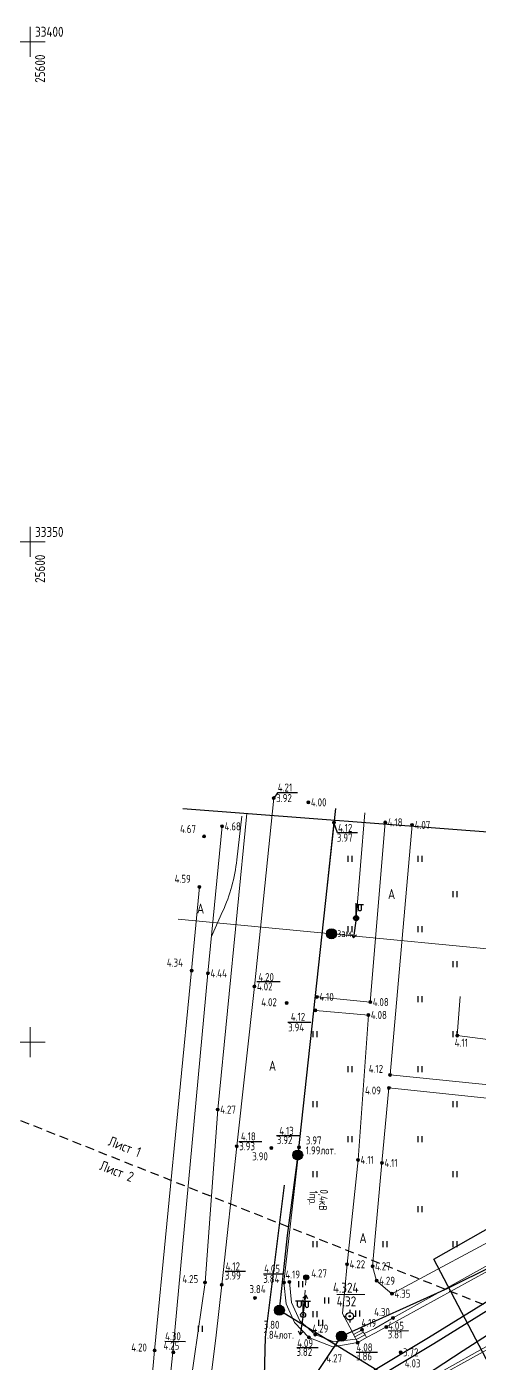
# Model space of a CAD drawing. Header units: metres. Extents: x 24337 to 25822, y 26642 to 34102.
# Drawn here: x 25599.7 to 25644.9, y 33267.9 to 33401.5 of the extents above; entities that cross this region are included whole.
import ezdxf

# ---------------------------------------------------------------- set-up
doc = ezdxf.new("R2010")
doc.units = ezdxf.units.M
for name, pattern in [('AI9-LType1', [1.397000013457404, 0.8889999932712978, -0.5080000201861063]), ('g5_01_5x1_5', [3, 1.5, -1.5]), ('g5_02x1', [3, 2, -1])]:
    doc.linetypes.add(name, pattern=pattern)
for name, color, linetype in [('01_Геодезические пункты', 7, 'Continuous'), ('02_Сетка', 7, 'Continuous'), ('03_Здания и строения', 7, 'Continuous'), ('06_Инженерно-технические сооружения', 7, 'Continuous'), ('07_Объекты электропередачи', 7, 'Continuous'), ('10_Границы покрытий и угодий', 7, 'Continuous'), ('13_Растительность', 7, 'Continuous'), ('14_Ограждения', 7, 'Continuous'), ('19_Горизонтали', 7, 'Continuous'), ('30_Канализация', 7, 'Continuous'), ('30_Ливневка', 7, 'Continuous'), ('31_Водопровод', 7, 'Continuous'), ('35_Телефон', 7, 'Continuous'), ('37_Кабель низкого напряжения', 7, 'Continuous'), ('44_Крышки колодцев', 7, 'Continuous'), ('45_Номера колодцев', 7, 'Continuous'), ('61_Отметки высоты поверхности', 7, 'Continuous')]:
    doc.layers.add(name, color=color, linetype=linetype)
doc.styles.add('LIKE11', font='bm431.shx')
doc.styles.add('LIKE36', font='pragmai.shx')
doc.styles.add('Line_GUGK', font='', dxfattribs={"height": 1})
doc.styles.get("Standard").update_dxf_attribs({"font": 'GOST_0.TTF', "height": 2})
doc.styles.get('Line_GUGK').set_extended_font_data('Bm431', italic=True)
doc.linetypes.add('g5_119_3', pattern='A,8,-2,[31,GUGK_2005.shx,S=0.2000000029802322,R=0,X=0,Y=0],8,[31,GUGK_2005.shx,S=0.2000000029802322,R=180.0000050089563,X=0,Y=0],-2', length=20)
doc.linetypes.add('g5_122_k', pattern='A,2,-2,3,-0.6000000238418579,["К",Line_GUGK,S=2,R=0,X=0,Y=-1],-3,3,-2,8,-2,8,-2,6', length=41.60000002384186)
doc.linetypes.add('g5_122_kl', pattern='A,2,-2,3,-0.6000000238418579,["Кл",Line_GUGK,S=2,R=0,X=0,Y=-1],-5,3,-2,8,-2,8,-2,6', length=43.60000002384186)
doc.linetypes.add('g5_122_kn', pattern='A,2,-2,3,-0.6000000238418579,["Кн",Line_GUGK,S=2,R=0,X=0,Y=-1],-5,3,-2,8,-2,8,-2,6', length=43.60000002384186)
doc.linetypes.add('g5_122_v', pattern='A,2,-2,3,-0.6000000238418579,["В",Line_GUGK,S=2,R=0,X=0,Y=-1],-2.799999952316284,3,-2,8,-2,8,-2,6', length=41.39999997615814)
doc.linetypes.add('g5_133_t', pattern='A,4,[27,GUGK_2005.shx,S=0.800000011920929,R=0,X=0,Y=0],4,-2', length=10)
doc.linetypes.add('g5_386_2', pattern='A,0,-3,[23,GUGK_2005.shx,S=2,R=0,X=2,Y=0],-3', length=6)
doc.linetypes.add('g5_474_1a', pattern='A,2,-0.5,[28,GUGK_2005.shx,S=2,R=0,X=0,Y=0],-0.5,2', length=5)
doc.linetypes.add('g5_474_2a', pattern='A,2,-0.5,[27,GUGK_2005.shx,S=2,R=0,X=0,Y=0],-0.5,2', length=5)

# ---------------------------------------------------------------- blocks, each defined once
blk = doc.blocks.new('g5_115_1')
at = {"color": 0, "flags": 128}
for points in [[(0, 0), (4, 0)], [(3.293582807424627, -0.503222860631241), (4, -9.796850830579018e-16), (3.293582807424627, 0.5032228606312392)]]:
    blk.add_lwpolyline(points, dxfattribs=at)
blk = doc.blocks.new('g5_401')
at = {"color": 0, "flags": 128}
for points in [[(-0.4000000000000057, 0), (-0.4000000000000057, 1.199999999999989)], [(0.4000000000000057, 0), (0.4000000000000057, 1.199999999999989)]]:
    blk.add_lwpolyline(points, dxfattribs=at)
blk = doc.blocks.new('g5_330')
at = {"linetype": 'ByBlock'}
blk.add_hatch(color=0, dxfattribs=at).paths.add_polyline_path([(-0.3, 0, 1), (0.3, 0, 1)])
at = {"color": 0, "linetype": 'ByBlock', "lineweight": -2}
blk.add_circle((0, 0), 0.3, dxfattribs=at)
at = {"color": 0, "linetype": 'ByBlock', "lineweight": 15, "flags": 12}
for tag, p in [('number', (-7.619999885559082, -0.800000011920929)), ('z', (0.5, -0.800000011920929))]:
    blk.add_attdef(tag, p, '', height=1.600000023841858, dxfattribs=at)
blk = doc.blocks.new('g5_117kb')
h = blk.add_hatch(color=255)
h.paths.add_polyline_path([(0.07499999999999994, 0.07500000000000018), (0.9219544457292888, 0.07499999999999996, 0.3674260079860687), (0.07500000000000004, 0.9219544457292888)])
h.paths.add_polyline_path([(-0.07499999999999996, 0.9219544457292888, 0.3674260079860687), (-0.9219544457292888, 0.07500000000000018), (-0.07500000000000005, 0.07500000000000018)])
h.paths.add_polyline_path([(-0.07500000000000008, -0.07499999999999996), (-0.9219544457292888, -0.07499999999999984, 0.3674260079860687), (-0.07500000000000018, -0.9219544457292888)])
h.paths.add_polyline_path([(0.0749999999999998, -0.9219544457292888, 0.3674260079860687), (0.9219544457292888, -0.07499999999999996), (0.07499999999999993, -0.07499999999999996)])
at = {"color": 0, "flags": 128}
for points in [[(-1, 2.220446049250313e-16), (0.9999999999999999, 2.220446049250313e-16)], [(6.123031769111886e-17, 1), (6.123031769111886e-17, -1)]]:
    blk.add_lwpolyline(points, dxfattribs=at)
at = {"color": 0}
blk.add_circle((0, 0), 1, dxfattribs=at)
at = {"style": 'LIKE11', "flags": 8}
for tag, p in [('Номер', (-5.551115123125783e-17, 1.699999988079071)), ('Отметка кольца люка', (6.590375008119238e-16, -2.800000011920929)), ('Отметка земли (возле него)', (6.590375008119238e-16, -4.800000011920929)), ('Верх прокладки', (6.590375008119238e-16, -6.800000011920929)), ('Низ прокладки', (6.590375008119238e-16, -8.800000011920929))]:
    blk.add_attdef(tag, p, '', height=1.600000023841858, dxfattribs=at)
blk = doc.blocks.new('g5_110_1g')
h = blk.add_hatch(color=0)
edge = h.paths.add_edge_path()
edge.add_arc((0, 0), 0.119999997317791, 0, 360.0000100179126)
h = blk.add_hatch(color=255)
edge = h.paths.add_edge_path()
edge.add_arc((0, 0), 0.425000011920929, 0, 360.0000100179126)
edge = h.paths.add_edge_path(flags=16)
edge.add_arc((0, 0), 0.1949999928474426, 0, 360.0000100179126)
at = {"color": 0}
for p, q in [((9.18454765366783e-17, 2.75), (-1.5, 2.75)), ((3.061515884555943e-17, 0.5), (3.061515884555943e-17, 3)), ((-3.061515884555943e-17, 2.75), (1.5, 2.75))]:
    blk.add_line(p, q, dxfattribs=at)
at = {"color": 0, "flags": 128}
for points in [[(-0.4, 2.75), (-0.4, 1.864005494464025, -1.040015697479248), (-1.1, 1.864005494464025), (-1.1, 2.75)], [(0.4, 2.75), (0.4, 1.864005494464025, 1.040015697479248), (1.1, 1.864005494464025), (1.1, 2.75)]]:
    blk.add_lwpolyline(points, format="xyb", dxfattribs=at)
at = {"color": 0}
for radius in [0.5, 0.119999997317791]:
    blk.add_circle((0, 0), radius, dxfattribs=at)
blk = doc.blocks.new('g5_106_1a')
h = blk.add_hatch(color=255)
edge = h.paths.add_edge_path()
edge.add_arc((0, 0), 0.425000011920929, 0, 360)
at = {"color": 0}
blk.add_circle((0, 0), 0.5, dxfattribs=at)
at = {"style": 'LIKE11', "flags": 8}
for tag, p in [('Отметка', (1, 0)), ('Высота опоры', (-7.746835708618164, -2.800000011920929))]:
    blk.add_attdef(tag, p, '', height=1.600000023841858, dxfattribs=at)
blk = doc.blocks.new('g5_005_1')
h = blk.add_hatch(color=255)
edge = h.paths.add_edge_path()
edge.add_arc((0, 0), 0.675000011920929, 0, 360.000244140625)
edge = h.paths.add_edge_path(flags=16)
edge.add_arc((0, 0), 0.2000000029802322, 0, 360.000244140625)
at = {"color": 0}
for p, q in [((-1.25, 0), (-0.75, 0)), ((0, 1.25), (0, 0.75)), ((0.75, 0), (1.25, 0)), ((0, -0.75), (0, -1.25))]:
    blk.add_line(p, q, dxfattribs=at)
for radius in [0.75, 0.125]:
    blk.add_circle((0, 0), radius, dxfattribs=at)
at = {"lineweight": 20, "style": 'LIKE36', "flags": 8}
for tag, p in [('Номер пункта', (-20.10855890953896, -0.9999999999999999)), ('Отметка центра и земли', (2.177346149458002, -1))]:
    blk.add_attdef(tag, p, '', height=2, dxfattribs=at)
blk = doc.blocks.new('g5_110_1c')
h = blk.add_hatch(color=255)
edge = h.paths.add_edge_path()
edge.add_arc((0, 0), 0.425000011920929, 0, 360)
edge = h.paths.add_edge_path(flags=16)
edge.add_arc((0, 0), 0.1949999928474426, 0, 360)
h = blk.add_hatch(color=0)
edge = h.paths.add_edge_path()
edge.add_arc((0, 0), 0.119999997317791, 0, 360)
at = {"color": 0}
for p, q in [((3.061515884555943e-17, 0.5), (3.061515884555943e-17, 3)), ((-3.061515884555943e-17, 2.75), (1.5, 2.75))]:
    blk.add_line(p, q, dxfattribs=at)
at = {"color": 0, "flags": 128}
blk.add_lwpolyline([(0.4, 2.75), (0.4, 1.864005494464025, 1.040015697479248), (1.1, 1.864005494464025), (1.1, 2.75)], format="xyb", dxfattribs=at)
at = {"color": 0}
for radius in [0.5, 0.119999997317791]:
    blk.add_circle((0, 0), radius, dxfattribs=at)
blk = doc.blocks.new('g5_118')
h = blk.add_hatch(color=255)
edge = h.paths.add_edge_path()
edge.add_arc((0, 0), 0.925000011920929, 0, 360)
at = {"color": 0}
blk.add_circle((0, 0), 1, dxfattribs=at)
at = {"style": 'LIKE11', "flags": 8}
for tag, p, height in [('Номер', (0, 1.699999988079071), 1.600000023841858), ('Текст', (1.170981290568942, -0.6603920071274143), 2), ('Отметка кольца люка', (7.145486520431816e-16, -2.800000011920929), 1.600000023841858), ('Отметка земли (возле него)', (7.145486520431816e-16, -4.800000011920929), 1.600000023841858), ('Верх прокладки', (7.145486520431816e-16, -6.800000011920929), 1.600000023841858), ('Низ прокладки', (7.145486520431816e-16, -8.800000011920929), 1.600000023841858)]:
    blk.add_attdef(tag, p, '', height=height, dxfattribs=at)
blk = doc.blocks.new('g5_012')
at = {"color": 92, "linetype": 'ByBlock', "lineweight": -2}
for p, q in [((0, -3), (0, 3)), ((-3, 0), (3, 0))]:
    blk.add_line(p, q, dxfattribs=at)

msp = doc.modelspace()

# ---------------------------------------------------------------- linework, layer by layer
at = {"layer": '01_Геодезические пункты', "color": 7, "lineweight": 20, "ltscale": 0.5, "flags": 128}
msp.add_lwpolyline([(25633.45237960382, 33274.77067487055), (25630.64956273599, 33274.77067487055)], dxfattribs=at)
at = {"layer": '03_Здания и строения', "color": 7, "linetype": 'Continuous', "lineweight": 20, "ltscale": 0.5, "flags": 128}
for points in [[(25642.695, 33300.641), (25642.99556825298, 33304.56139876673)], [(25642.695, 33300.641), (25645.75000006676, 33300.25900000072)]]:
    msp.add_lwpolyline(points, dxfattribs=at)
at = {"layer": '06_Инженерно-технические сооружения', "color": 7, "linetype": 'Continuous', "lineweight": 20, "ltscale": 500, "flags": 128}
for points in [[(25633.642, 33270.45), (25633.55875366461, 33270.58931019604), (25633.48140516412, 33270.72577060461), (25633.40838582349, 33270.85537008643), (25633.1950000031, 33271.22899998426), (25632.34400002193, 33270.7719999969), (25632.75100002718, 33269.94900001287)], [(25632.46275019893, 33270.53187367636), (25633.32835185776, 33270.99550631958)], [(25632.60039877719, 33270.25353269379), (25633.48140513725, 33270.72577057879)]]:
    msp.add_lwpolyline(points, dxfattribs=at)
at = {"layer": '07_Объекты электропередачи', "color": 7, "linetype": 'g5_02x1', "lineweight": 20, "ltscale": 0.5, "flags": 128}
msp.add_lwpolyline([(25627.297, 33272.718), (25627.61100001049, 33276.47899991798)], dxfattribs=at)
at = {"layer": '10_Границы покрытий и угодий', "color": 7, "linetype": 'Continuous', "lineweight": 20, "ltscale": 500, "flags": 128}
for points in [[(25668.4585252359, 33355.11885307221), (25667.75200002934, 33347.25199983505), (25666.7622041061, 33336.01655433563), (25666.74921053196, 33335.86906097321), (25666.69300001408, 33335.23099944977), (25665.58533507134, 33322.68492362885), (25665.20799999977, 33318.41100166229), (25664.53746324326, 33310.67008064179), (25664.53600006844, 33310.48700187592), (25663.10899978424, 33294.26999900727), (25661.92366748596, 33287.6893105307), (25661.38000016953, 33286.82999656586), (25659.69300037171, 33284.97899864105), (25658.0429997995, 33283.90400169281), (25650.89600044037, 33279.93400047211), (25635.61199813629, 33271.51400230316), (25634.54400115753, 33270.92000053314), (25633.64200073029, 33270.44999931244)], [(25624.357, 33324.389), (25622.4290000267, 33305.55500036621), (25620.6599999733, 33289.58200079346), (25619.1599999733, 33275.72999960327), (25618.60099995804, 33270.70600134278), (25617.61399996948, 33262.65200048828), (25616.57300008011, 33259.75399786377), (25615.98899996948, 33258.87000280762), (25613.18199980927, 33257.64199835205)], [(25613.19950167216, 33257.82633030701), (25613.18700000025, 33258.42500001478), (25614.26899997271, 33268.99100029754), (25617.77899996318, 33306.8700009613), (25619.19399992503, 33321.56500065613)], [(25632.751, 33269.949), (25630.25000007248, 33269.52000000978), (25627.87500007248, 33270.46499997282), (25626.4320002327, 33271.94799995327), (25625.60300023651, 33273.83399999046), (25625.37099988556, 33275.95900022888), (25626.71700008011, 33287.9879995575), (25626.87942798233, 33289.47980368042), (25628.40899999237, 33303.52799856567), (25630.3799999485, 33321.94100057983)], [(25635.502, 33321.961), (25633.99855985832, 33303.99401048279), (25628.66899981689, 33304.51900056458)], [(25638.188, 33321.702), (25635.99199990082, 33296.71299967956), (25660.60700062561, 33294.22299990844), (25661.28999928284, 33302.4100001831), (25658.65783528137, 33302.64818797302)], [(25611.462, 33258.292), (25612.4430000062, 33269.17200011444), (25616.14899979782, 33307.13600177002), (25616.92700015259, 33315.51300067139)], [(25711.521, 33310.762), (25702.39000043488, 33302.76700011444), (25697.76900014496, 33298.87300006104), (25694.38500032044, 33296.63599959564), (25688.8830929718, 33293.51133815003), (25685.41900071716, 33291.54399958802), (25674.47499856567, 33285.38600054932), (25664.25500115967, 33279.80000010681), (25651.76800164795, 33272.92700091553), (25648.35400018311, 33271.09799853516), (25638.57999810791, 33265.61699954224), (25637.1280022583, 33264.85499850464)], [(25632.344, 33270.772), (25632.21300000274, 33271.05299998831), (25631.23800005341, 33272.87199990463), (25631.69000001574, 33277.78699986648), (25632.78500001454, 33288.21699969482), (25633.81499995613, 33302.70299975586), (25628.5180000248, 33303.16600100708)], [(25660.217, 33292.843), (25635.86299990845, 33295.40699989128), (25635.16999911499, 33287.91599995422), (25634.23099993897, 33277.58600003052), (25634.64400004578, 33276.13899952698), (25636.17400073242, 33274.84399945068), (25648.60000037384, 33281.49999958801), (25657.16199993324, 33286.63600022125), (25659.27899997664, 33288.77600008774), (25660.217, 33292.843)]]:
    msp.add_lwpolyline(points, dxfattribs=at)
at = {"layer": '10_Границы покрытий и угодий', "color": 7, "linetype": 'g5_01_5x1_5', "lineweight": 20, "ltscale": 500, "flags": 128}
msp.add_lwpolyline([(25633.642, 33270.45), (25632.75100002718, 33269.94900001287)], dxfattribs=at)
at = {"layer": '13_Растительность', "color": 92, "linetype": 'g5_386_2', "lineweight": 20, "ltscale": 0.5, "flags": 128}
for points in [[(25618.755, 33293.247), (25621.66102016449, 33322.83676745606)], [(25615.319, 33260.756), (25617.48699998283, 33275.96299977875), (25618.75500010872, 33293.24700112915)]]:
    msp.add_lwpolyline(points, dxfattribs=at)
at = {"layer": '14_Ограждения', "color": 7, "linetype": 'g5_474_2a', "lineweight": 20, "ltscale": 0.5, "flags": 128}
for points in [[(25634.466, 33271.368), (25636.28500000572, 33272.42000004578), (25650.61599961853, 33280.37899967957), (25657.79999963379, 33284.40099999237), (25660.94100038147, 33287.00399967957)], [(25632.54641824599, 33270.30337884336), (25630.36100011702, 33270.02999999433), (25628.50999980803, 33270.7600000134), (25626.97800022002, 33272.14199998289), (25626.14699989195, 33273.95000007062), (25625.9289999568, 33276.02499987989)], [(25647.814, 33270.434), (25637.33633219147, 33264.64101789856)]]:
    msp.add_lwpolyline(points, dxfattribs=at)
at = {"layer": '14_Ограждения', "color": 7, "linetype": 'g5_474_1a', "lineweight": 20, "ltscale": 0.5, "flags": 128}
msp.add_lwpolyline([(25634.466, 33271.368), (25633.40838579273, 33270.8553700738)], dxfattribs=at)
at = {"layer": '19_Горизонтали', "color": 32, "linetype": 'Continuous', "lineweight": 20, "ltscale": 0.5, "elevation": 4.5, "flags": 128}
msp.add_lwpolyline([(25618.13418237496, 33310.55862328498), (25619.25176088143, 33313.03533074348, 0.07833652198314667), (25620.67079575162, 33318.21244291495), (25621.15808336068, 33322.57749840705)], format="xyb", dxfattribs=at)
at = {"layer": '30_Канализация', "color": 12, "linetype": 'g5_122_k', "lineweight": 30, "ltscale": 500, "flags": 128}
for points in [[(25623.236, 33258.836), (25631.12699979401, 33270.58799985504), (25641.77617066956, 33275.39987519837), (25664.98115914917, 33286.93070939637), (25670.21300119019, 33297.68100122071), (25671.14199822998, 33304.32399896241), (25673.30200189209, 33317.96000054932), (25683.04199975586, 33317.46500161743), (25689.42199700928, 33315.63699868775), (25697.21135705566, 33331.24373773194), (25697.91899865723, 33343.73400262451), (25698.58999627686, 33360.17099908448), (25698.38127130127, 33372.42643884278)], [(25624.921, 33273.186), (25625.74382948494, 33280.66343606568), (25626.79821407413, 33288.73390210724), (25630.54798745727, 33323.3356963501)], [(25624.921, 33273.186), (25637.59236383056, 33265.43517173386), (25643.29987763977, 33269.17436994171), (25665.08099984741, 33283.17799962616), (25699.04367303467, 33304.77036203003), (25712.84099816894, 33314.92200006104), (25723.65046166992, 33323.28696359253)]]:
    msp.add_lwpolyline(points, dxfattribs=at)
at = {"layer": '30_Канализация', "color": 22, "linetype": 'g5_122_kn', "lineweight": 30, "ltscale": 500, "flags": 128}
for points in [[(25617.58604223333, 33257.13940566958), (25639.83365041814, 33270.4570774454), (25707.52111608587, 33312.2738584894), (25708.30631811223, 33327.52866500796)], [(25618.60545630728, 33256.76703141301), (25640.34947676931, 33269.85978482335), (25706.71732611929, 33310.97751496403), (25707.42468543325, 33327.47740433781)], [(25631.0325679595, 33255.8042216207), (25647.70353124685, 33264.32711457266), (25640.34547136374, 33278.28205441489), (25663.78090856619, 33291.58503293051)]]:
    msp.add_lwpolyline(points, dxfattribs=at)
at = {"layer": '30_Ливневка', "color": 42, "linetype": 'g5_122_kl', "lineweight": 30, "ltscale": 500, "flags": 128}
msp.add_lwpolyline([(25623.236, 33258.836), (25623.53432419753, 33270.49747804261), (25625.44880360222, 33285.69798234558)], dxfattribs=at)
at = {"layer": '31_Водопровод', "color": 94, "linetype": 'g5_122_v', "lineweight": 30, "ltscale": 500, "flags": 128}
msp.add_lwpolyline([(25615.26484613332, 33323.36311207485), (25647.50319223318, 33320.88118825627)], dxfattribs=at)
at = {"layer": '35_Телефон', "color": 6, "linetype": 'g5_133_t', "lineweight": 20, "ltscale": 500, "flags": 128}
msp.add_lwpolyline([(25647.41374613332, 33309.14761207486), (25630.13046671437, 33310.82545111561), (25614.80779673146, 33312.27092144871)], dxfattribs=at)
at = {"layer": '37_Кабель низкого напряжения', "color": 1, "linetype": 'g5_119_3', "lineweight": 20, "ltscale": 500, "flags": 128}
msp.add_lwpolyline([(25632.59, 33312.39), (25633.46219363451, 33322.92414726257)], dxfattribs=at)
at = {"layer": '61_Отметки высоты поверхности', "flags": 128}
for points in [[(25626.72445050949, 33324.90217973875), (25624.74497879963, 33324.90217973875), (25624.357, 33324.389)], [(25632.73574941336, 33320.92582161193), (25630.72725319162, 33320.92582161193), (25630.3799999485, 33321.94100057983)], [(25624.98639585067, 33306.01329018402), (25622.67991464035, 33306.01329018402)], [(25628.05697421063, 33301.96619824678), (25625.75049300031, 33301.96619824678)], [(25623.16108849254, 33290.0191179191), (25620.85460728222, 33290.0191179191)], [(25626.93938455969, 33290.63910366429), (25624.63290334937, 33290.63910366429)], [(25619.51545026475, 33277.08822931022), (25621.54293112414, 33277.08822931022)], [(25625.34313944267, 33276.78445280493), (25623.31751389547, 33276.78445280493)], [(25635.80630025483, 33271.14182372029), (25637.81771097228, 33271.1598261615)], [(25613.47978559327, 33270.08304288548), (25615.52950404618, 33270.07658014876)], [(25626.65988496795, 33269.45357107335), (25628.8082380323, 33269.45710847223)], [(25632.58815971776, 33269.00870549948), (25634.72674239425, 33269.00870549948)]]:
    msp.add_lwpolyline(points, dxfattribs=at)
at = {"layer": 'defpoints', "color": 5, "linetype": 'AI9-LType1', "flags": 128}
msp.add_lwpolyline([(25697.27262452076, 33253.1202806884), (25586.81807035685, 33296.99602294716)], dxfattribs=at)

# ---------------------------------------------------------------- block references
at = {"layer": '01_Геодезические пункты', "color": 7, "linetype": 'Continuous', "lineweight": 20, "xscale": 0.5, "yscale": 0.5, "zscale": 0.5}
for p in [(25631.95, 33272.587, 4.316), (25631.952, 33272.586, 4.315)]:
    msp.add_blockref('g5_005_1', p, dxfattribs=at)
at = {"layer": '02_Сетка', "color": 92, "linetype": 'Continuous', "lineweight": 15, "ltscale": 0.5, "xscale": 0.5, "yscale": 0.5}
for p in [(25600, 33400), (25600, 33350), (25600, 33300)]:
    msp.add_blockref('g5_012', p, dxfattribs=at)
at = {"layer": '07_Объекты электропередачи', "color": 7, "linetype": 'Continuous', "lineweight": 20, "xscale": 0.5, "yscale": 0.5, "zscale": 0.5}
for name, p in [('g5_110_1c', (25632.59, 33312.39, 4.221)), ('g5_106_1a', (25627.611, 33276.479, 4.269)), ('g5_110_1g', (25627.297, 33272.718, 4.358))]:
    msp.add_blockref(name, p, dxfattribs=at)
at = {"layer": '07_Объекты электропередачи', "color": 7, "linetype": 'Continuous', "lineweight": 20}
for p, xscale, yscale, zscale, rotation in [((25632.59000022125, 33312.39000088501, 1.983642574643341e-07), 0.4999999999999999, 0.4999999999999999, 0.4999999999999999, 262.4005409673924), ((25627.297, 33272.718, 4.358), 0.4999999999999999, 0.4999999999999999, 0.4999999999999999, 82.40052912824687), ((25627.297, 33272.718, 4.358), 0.5, 0.5, 0.5, 261.2014329567049)]:
    msp.add_blockref('g5_115_1', p, dxfattribs=dict(at, xscale=xscale, yscale=yscale, zscale=zscale, rotation=rotation))
at = {"layer": '13_Растительность', "color": 92, "linetype": 'Continuous', "lineweight": 20, "ltscale": 0.5, "xscale": 0.5, "yscale": 0.5}
for p in [(25632.00000004433, 33318.00000000047), (25638.9999995253, 33318.00000000504), (25642.50000000214, 33314.50000000504), (25632.00000004433, 33310.9999998291), (25638.9999995253, 33311.00000000504), (25642.50000000214, 33307.50000000504), (25638.9999995253, 33304.00000000504), (25628.49999997614, 33300.5000004469), (25642.50000000214, 33300.50000000504), (25631.99999997614, 33296.99999997006), (25638.9999995253, 33297.00000000504), (25628.49999997614, 33293.49999997006), (25642.50000000673, 33293.49999993847), (25631.99999997614, 33289.99999997006), (25638.99999952989, 33289.99999999808), (25628.49999997614, 33286.49999997006), (25642.50000000673, 33286.49999999808), (25638.99999952989, 33282.99999993847), (25628.49999997614, 33279.5000004469), (25635.49999952989, 33279.49999993847), (25642.50000000673, 33279.49999993847), (25628.49999997614, 33272.5000004469)]:
    msp.add_blockref('g5_401', p, dxfattribs=at)
at = {"layer": '13_Растительность', "color": 92, "linetype": 'Continuous', "lineweight": 20, "xscale": 0.5, "yscale": 0.5, "zscale": 0.5}
for p in [(25627.05226282761, 33275.4798933534), (25629.65732132479, 33273.84973404841), (25629.06598902789, 33271.61226049255), (25632.77380234903, 33272.55519577681), (25617.03692375668, 33271.02028124818)]:
    msp.add_blockref('g5_401', p, dxfattribs=at)
at = {"layer": '44_Крышки колодцев', "color": 7, "linetype": 'Continuous', "lineweight": 20, "xscale": 0.5, "yscale": 0.5, "zscale": 0.5}
for name, p in [('g5_118', (25630.13046605519, 33310.82545113737)), ('g5_117kb', (25626.751, 33288.705, 3.966)), ('g5_117kb', (25624.921, 33273.186, 3.796)), ('g5_117kb', (25631.127, 33270.588, 4.266))]:
    msp.add_blockref(name, p, dxfattribs=at)
at = {"layer": '61_Отметки высоты поверхности', "color": 7, "linetype": 'Continuous', "lineweight": 20, "xscale": 0.5, "yscale": 0.5, "zscale": 0.5}
for p in [(25624.357, 33324.389, 3.922), (25627.821, 33323.965, 3.999), (25619.194, 33321.565, 4.685), (25630.38, 33321.941, 3.97), (25635.502, 33321.961, 4.177), (25638.188, 33321.702, 4.07), (25617.395, 33320.562, 4.672), (25616.927, 33315.513, 4.588), (25616.149, 33307.136, 4.343), (25617.779, 33306.87, 4.438), (25622.429, 33305.555, 4.022), (25628.669, 33304.519, 4.099), (25633.99855980463, 33303.99400988886, 4.084), (25625.647, 33303.908, 4.021), (25628.518, 33303.166, 4.115), (25633.815, 33302.703, 4.083), (25642.695, 33300.641, 4.109), (25635.992, 33296.713, 4.119), (25635.863, 33295.407, 4.089), (25618.755, 33293.247, 4.268), (25620.66, 33289.582, 3.931), (25624.122, 33289.41, 3.901), (25626.87942809415, 33289.47980412705, 3.92), (25632.785, 33288.217, 4.111), (25635.17, 33287.916, 4.109), (25631.69, 33277.787, 4.22), (25634.231, 33277.586, 4.268), (25617.487, 33275.963, 4.247), (25625.371, 33275.959, 3.844), (25625.929, 33276.025, 4.192), (25634.644, 33276.139, 4.292), (25619.16, 33275.73, 3.991), (25636.174, 33274.844, 4.347), (25622.478, 33274.42, 3.843), (25636.285, 33272.42, 4.302), (25628.51, 33270.76, 4.292), (25633.195, 33271.229, 4.187), (25635.612, 33271.514, 3.808), (25627.875, 33270.465, 3.823), (25632.751, 33269.949, 3.86), (25612.443, 33269.172, 4.2), (25614.326, 33268.976, 4.304), (25637.033, 33268.985, 3.719)]:
    msp.add_blockref('g5_330', p, dxfattribs=at)

# ---------------------------------------------------------------- texts
at = {"layer": '01_Геодезические пункты', "color": 7, "linetype": 'Continuous', "lineweight": 20, "ltscale": 0.5}
for s, p in [('4.324', (25630.27107701555, 33274.93505123022)), ('4.32', (25630.64252044721, 33273.57067482286))]:
    msp.add_text(s, height=1, dxfattribs=at).set_placement(p)
at = {"layer": '02_Сетка', "color": 7, "linetype": 'Continuous', "lineweight": 15}
for s, p in [('33400', (25600.5, 33400.5)), ('33350', (25600.5, 33350.5))]:
    msp.add_text(s, height=1, dxfattribs=at).set_placement(p)
for p in [(25601.50000015736, 33395.90000013908), (25601.50000015736, 33345.90000013908)]:
    msp.add_text('25600', height=1, rotation=90.00000250447816, dxfattribs=at).set_placement(p)
at = {"layer": '07_Объекты электропередачи', "color": 7, "linetype": 'Continuous', "lineweight": 15}
for s, rotation, p in [('1пр.', 267.1202290046279, (25627.95191153438, 33285.17179952488)), ('0,4кВ', 266.3362598916938, (25629.00607667257, 33285.2851637966))]:
    msp.add_text(s, height=0.8, rotation=rotation, dxfattribs=at).set_placement(p)
at = {"layer": '10_Границы покрытий и угодий', "color": 7, "linetype": 'Continuous', "lineweight": 15}
for p in [(25635.77381468257, 33314.29490022628), (25616.67943846905, 33312.84741780893), (25623.8718086847, 33297.12941787718), (25632.91985436053, 33279.90335224261)]:
    msp.add_text('А', height=1, dxfattribs=at).set_placement(p)
at = {"layer": '45_Номера колодцев', "color": 7, "linetype": 'Continuous', "lineweight": 15, "ltscale": 0.5}
for s, p in [('зам.', (25630.71595670048, 33310.4952551338)), ('1.99лот.', (25627.56368633251, 33288.76627860105)), ('3.97', (25627.56368633251, 33289.76627860105)), ('3.80', (25623.35346641182, 33271.33312417558)), ('1.84лот.', (25623.35346641182, 33270.33312417558)), ('4.27', (25629.62875286385, 33267.9847459601)), ('4.03', (25637.45685617428, 33267.47813988908))]:
    msp.add_text(s, height=0.8, dxfattribs=at).set_placement(p)
at = {"layer": '61_Отметки высоты поверхности', "color": 7, "linetype": 'Continuous', "lineweight": 15, "ltscale": 0.5}
for s, p in [('4.21', (25624.76239350675, 33325.04730229813)), ('3.92', (25624.607, 33323.98899999404)), ('4.00', (25628.071, 33323.56499999404)), ('4.67', (25614.99018674154, 33320.90573935706)), ('4.68', (25619.444, 33321.16499999404)), ('4.12', (25630.78319509763, 33321.00992446367)), ('4.18', (25635.752, 33321.56099999404)), ('4.07', (25638.438, 33321.30199999404)), ('3.97', (25630.66920416788, 33320.03186664619)), ('4.59', (25614.44869035148, 33315.91676776294)), ('4.34', (25613.67069035149, 33307.53976776294)), ('4.44', (25618.029, 33306.46999999404)), ('4.20', (25622.81923229735, 33306.09068888235)), ('4.02', (25622.679, 33305.15499999404)), ('4.02', (25623.10990740886, 33303.58125108531)), ('4.10', (25628.919, 33304.11899999404)), ('4.08', (25634.24855980463, 33303.5940098829)), ('4.12', (25626.06395772856, 33302.12099564342)), ('4.08', (25634.065, 33302.30299999404)), ('3.94', (25625.7930622844, 33301.0683733461)), ('4.11', (25642.44144808227, 33299.52984689409)), ('4.12', (25633.8515184524, 33296.92024367457)), ('4.09', (25633.48305343516, 33294.75905114913)), ('4.27', (25619.005, 33292.84699999404)), ('4.18', (25621.07664479806, 33290.17149660644)), ('4.13', (25624.91045024417, 33290.72073510394)), ('3.93', (25620.91, 33289.18199999404)), ('3.92', (25624.66298957394, 33289.80146635941)), ('3.90', (25622.21069697591, 33288.17428769487)), ('4.11', (25633.035, 33287.81699999404)), ('4.11', (25635.42, 33287.51599999404)), ('4.12', (25619.54541371054, 33277.1780688837)), ('4.05', (25623.39808305823, 33276.93399422372)), ('4.22', (25631.94, 33277.38699999404)), ('4.27', (25634.481, 33277.18599999404)), ('4.25', (25615.22059764248, 33275.90038008294)), ('3.99', (25619.47770685527, 33276.25403443887)), ('3.84', (25623.31114491331, 33275.92170570167)), ('4.19', (25625.51547733102, 33276.35910256159)), ('4.27', (25628.111, 33276.479)), ('4.29', (25634.894, 33275.73899999404)), ('3.84', (25621.9340225085, 33274.90054239263)), ('4.35', (25636.424, 33274.44399999404)), ('4.30', (25634.39767370065, 33272.61179264785)), ('4.19', (25633.12662946838, 33271.52468280367)), ('4.05', (25635.788, 33271.23399999404)), ('4.30', (25613.49886792534, 33270.18668051171)), ('4.29', (25628.21895641891, 33270.95728888916, 4.292)), ('3.81', (25635.74625798314, 33270.3677218868)), ('4.20', (25610.11857525616, 33269.06264533947)), ('4.25', (25613.34151714428, 33269.24307857701)), ('3.82', (25626.62803236513, 33268.62231058661)), ('4.09', (25626.69881729442, 33269.49248089159)), ('4.08', (25632.63651783015, 33269.071188299)), ('3.72', (25637.283, 33268.58499999404)), ('3.86', (25632.5908919188, 33268.17819047168))]:
    msp.add_text(s, height=0.8, dxfattribs=at).set_placement(p)
at = {"layer": 'defpoints', "color": 5, "linetype": 'Continuous', "char_height": 0.9999999999999999, "attachment_point": 1, "rotation": 338.5094733877806}
for s, insert, width in [('Лист 1', (25608.09363527769, 33290.62658391159, 50.976), 5.809248656447933), ('Лист 2', (25607.23120892656, 33288.19113883393, 50.976), 5.910416449599593)]:
    msp.add_mtext(s, dxfattribs=dict(at, insert=insert, width=width))

doc.saveas('drawing.dxf')
